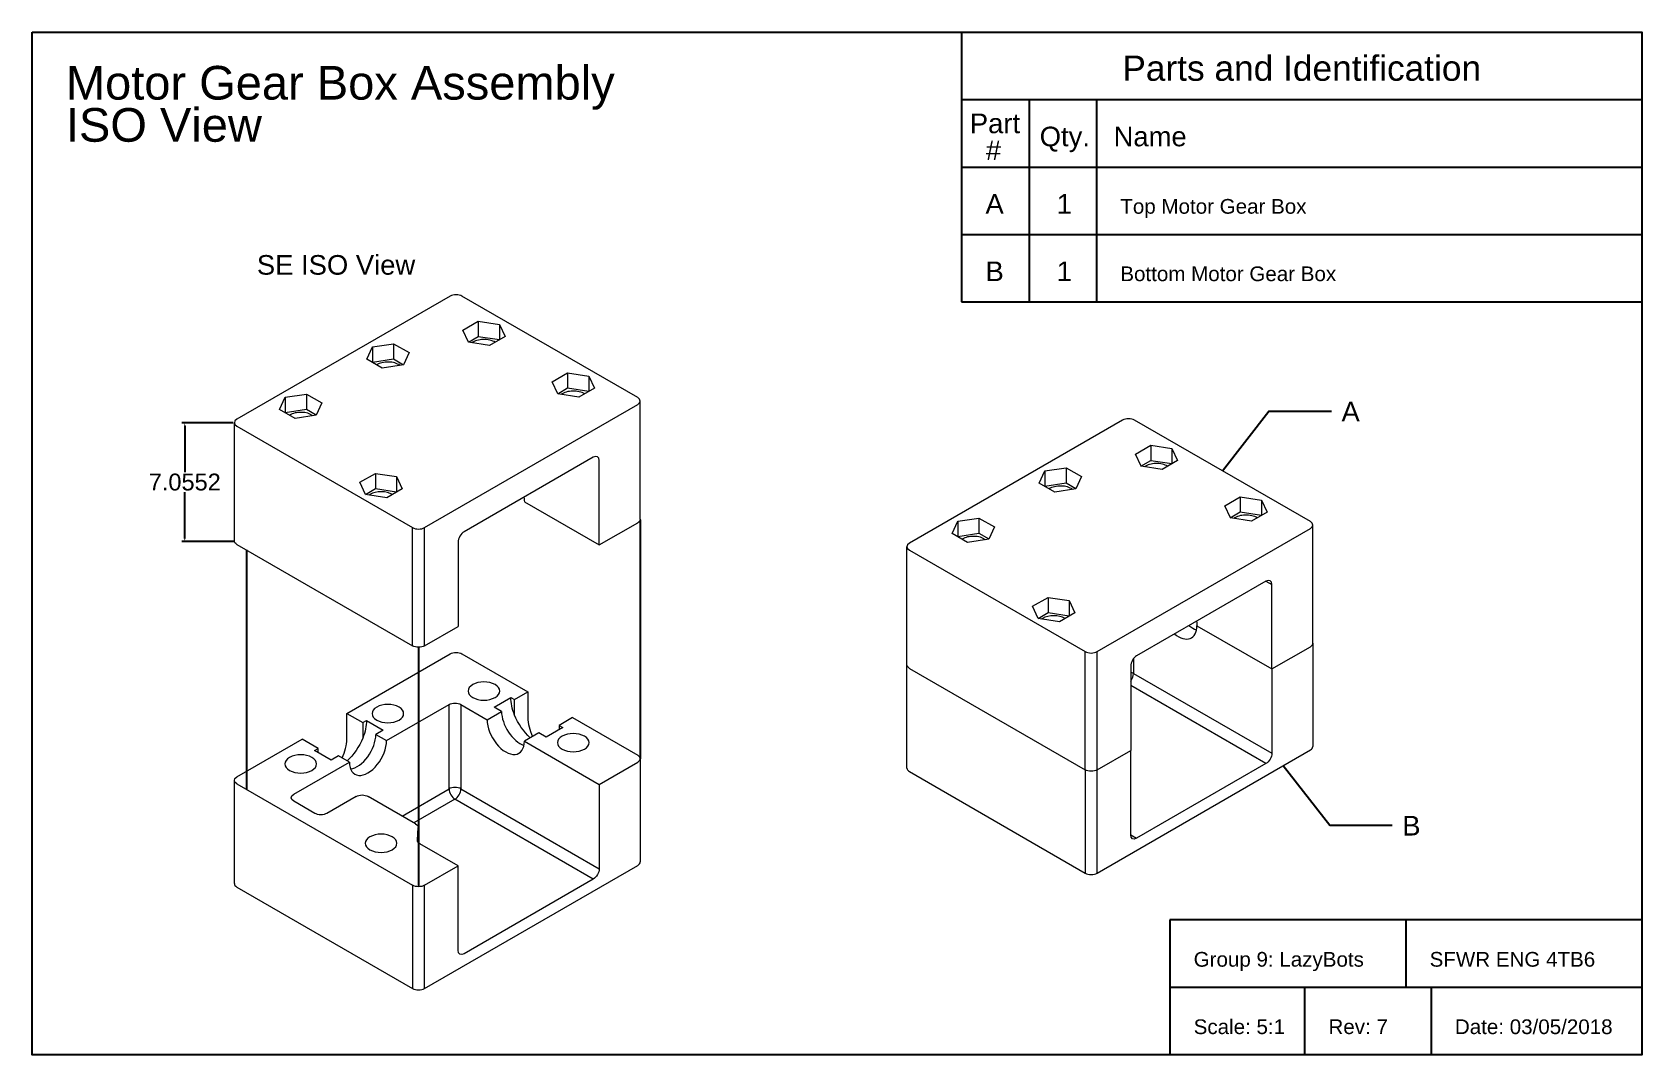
# Model space of a CAD drawing. Header units: inches. Extents: x 0 to 1256, y -61 to 0.
# Drawn here: x 1055.1 to 1150.6, y -60.7 to 0 of the extents above; entities that cross this region are included whole.
import ezdxf
from ezdxf.enums import TextEntityAlignment as Align

# ---------------------------------------------------------------- set-up
doc = ezdxf.new("R2010")
doc.units = ezdxf.units.IN
doc.header["$LTSCALE"] = 2
doc.header["$MEASUREMENT"] = 0
doc.linetypes.add('ACAD_ISO02W100', pattern=[15, 12, -3])
doc.styles.get("Standard").update_dxf_attribs({"font": 'arial.ttf'})
doc.dimstyles.get("Standard").update_dxf_attribs({"dimtxt": 0.18, "dimasz": 0.18, "dimexe": 0.18, "dimexo": 0.0625, "dimgap": 0.09, "dimtad": 0, "dimtih": 1, "dimtoh": 1, "dimdec": 4, "dimzin": 0, "dimdsep": 46, "dimtxsty": 'Standard', "dimcen": 0.09, "dimadec": 0, "dimazin": 0, "dimtfac": 1, "dimtdec": 4, "dimtofl": 0, "dimtmove": 0, "dimatfit": 3, "dimfxl": 1, "dimtolj": 1, "dimtzin": 0, "dimarcsym": 0})

# ---------------------------------------------------------------- blocks, each defined once
blk = doc.blocks.new('*D42')
at = {"color": 0, "lineweight": -2, "transparency": 16777216}
for p, q in [((1066.984, -23.17), (1063.925, -23.17)), ((1064.105, -23.35), (1064.105, -26.097)), ((1064.105, -30.045), (1064.105, -27.298)), ((1067.051, -30.225), (1063.925, -30.225))]:
    blk.add_line(p, q, dxfattribs=at)
at = {"color": 0, "transparency": 16777216}
for points in [[(1064.075, -23.35), (1064.135, -23.35), (1064.105, -23.17)], [(1064.075, -30.045), (1064.135, -30.045), (1064.105, -30.225)]]:
    blk.add_solid(points, dxfattribs=at)
at = {"layer": 'Defpoints', "color": 0, "transparency": 16777216}
for p in [(1064.105, -23.17), (1067.047, -23.17), (1067.113, -30.225)]:
    blk.add_point(p, dxfattribs=at)
at = {"color": 0, "transparency": 16777216, "insert": (1064.105, -26.698), "char_height": 1, "attachment_point": 5}
blk.add_mtext('\\A1;7.0552', dxfattribs=at)

msp = doc.modelspace()

# ---------------------------------------------------------------- linework, layer by layer
for p, q in [((1110.1998, -4), (1150.55795, -4)), ((1114.1998, -4), (1114.1998, -16)), ((1118.1998, -4), (1118.1998, -16)), ((1110.1998, -8), (1150.55795, -8)), ((1110.1998, -12), (1150.55795, -12)), ((1110.1998, -16), (1150.55795, -16)), ((1150.55261, -52.67723), (1122.55261, -52.67723)), ((1122.55261, -52.67723), (1122.55261, -60.67722)), ((1136.55261, -52.67723), (1136.55261, -56.67723)), ((1150.55261, -56.67723), (1122.55261, -56.67723)), ((1130.5517, -56.67723), (1130.5517, -60.67722)), ((1138.0517, -56.67723), (1138.0517, -60.67722))]:
    msp.add_line(p, q)
at = {"linetype": 'Continuous', "lineweight": 0, "extrusion": (1.25969e-16, 0.816497, 0.57735)}
for p, q in [((1079.84643, -15.66071), (1067.19331, -22.966)), ((1090.98336, -21.68237), (1080.55354, -15.66071)), ((1080.60052, -17.67509), (1081.51907, -17.14476)), ((1081.51907, -17.14476), (1082.77385, -17.33887)), ((1081.51907, -17.14476), (1081.51907, -18.04997)), ((1080.93673, -18.39954), (1080.60052, -17.67509)), ((1080.93184, -18.38901), (1081.51907, -18.04997)), ((1081.51907, -18.04997), (1082.77385, -18.24408)), ((1083.11007, -18.06332), (1082.19151, -18.59365)), ((1082.77385, -17.33887), (1082.77385, -18.24408)), ((1082.77385, -17.33887), (1083.11007, -18.06332)), ((1074.90006, -19.40229), (1075.23627, -18.67784)), ((1075.23627, -18.67784), (1076.49105, -18.48373)), ((1075.23627, -18.67784), (1075.23627, -19.58305)), ((1076.49105, -18.48373), (1077.40961, -19.01406)), ((1076.49105, -18.48373), (1076.49105, -19.38894)), ((1077.40961, -19.01406), (1077.0734, -19.7385)), ((1082.19151, -18.59365), (1080.93673, -18.39954)), ((1082.77385, -18.24408), (1082.77874, -18.25461)), ((1075.81862, -19.93262), (1074.90006, -19.40229)), ((1075.23139, -19.59358), (1075.23627, -19.58305)), ((1075.23627, -19.58305), (1076.49105, -19.38894)), ((1077.0734, -19.7385), (1075.81862, -19.93262)), ((1076.49105, -19.38894), (1077.07828, -19.72797)), ((1085.90373, -20.73689), (1086.82229, -20.20656)), ((1086.23994, -21.46133), (1085.90373, -20.73689)), ((1086.82229, -20.20656), (1088.07706, -20.40067)), ((1086.82229, -20.20656), (1086.82229, -21.11177)), ((1088.07706, -20.40067), (1088.07706, -21.30588)), ((1088.07706, -20.40067), (1088.41328, -21.12512)), ((1069.72873, -22.38795), (1070.06495, -21.66351)), ((1070.06495, -21.66351), (1071.31973, -21.46939)), ((1070.06495, -21.66351), (1070.06495, -22.56871)), ((1071.31973, -21.46939), (1072.23828, -21.99972)), ((1071.31973, -21.46939), (1071.31973, -22.3746)), ((1086.23506, -21.4508), (1086.82229, -21.11177)), ((1087.49472, -21.65545), (1086.23994, -21.46133)), ((1086.82229, -21.11177), (1088.07706, -21.30588)), ((1088.41328, -21.12512), (1087.49472, -21.65545)), ((1088.07706, -21.30588), (1088.08195, -21.31641)), ((1091.12981, -28.90327), (1091.12981, -21.8865)), ((1070.64729, -22.91828), (1069.72873, -22.38795)), ((1070.06006, -22.57925), (1070.06495, -22.56871)), ((1070.06495, -22.56871), (1071.31973, -22.3746)), ((1071.90207, -22.72417), (1070.64729, -22.91828)), ((1071.31973, -22.3746), (1071.90696, -22.71364)), ((1072.23828, -21.99972), (1071.90207, -22.72417)), ((1078.33024, -29.39591), (1090.98336, -22.09062)), ((1067.04686, -30.1869), (1067.04686, -23.17012)), ((1067.19331, -23.37425), (1077.62313, -29.39591)), ((1088.34405, -25.21791), (1080.67621, -29.64494)), ((1088.69761, -30.42708), (1088.69761, -25.42203)), ((1074.50014, -26.70838), (1075.4187, -26.17804)), ((1074.83635, -27.43282), (1074.50014, -26.70838)), ((1075.4187, -26.17804), (1076.67347, -26.37216)), ((1075.4187, -26.17804), (1075.4187, -27.08325)), ((1076.67347, -26.37216), (1076.67347, -27.27737)), ((1076.67347, -26.37216), (1077.00969, -27.0966)), ((1074.83146, -27.42229), (1075.4187, -27.08325)), ((1076.09113, -27.62693), (1074.83635, -27.43282)), ((1075.4187, -27.08325), (1076.67347, -27.27737)), ((1077.00969, -27.0966), (1076.09113, -27.62693)), ((1076.67347, -27.27737), (1076.67836, -27.2879)), ((1084.2542, -27.86167), (1088.69761, -30.42708)), ((1077.62313, -36.41268), (1077.62313, -29.39591)), ((1078.33024, -36.41268), (1078.33024, -29.39591)), ((1088.69761, -30.42708), (1090.98336, -29.1074)), ((1067.19331, -30.39102), (1077.62313, -36.41268)), ((1080.32265, -30.25732), (1080.32265, -35.26236)), ((1078.33024, -36.41268), (1080.32265, -35.26236)), ((1073.72475, -40.41916), (1079.84643, -36.88481)), ((1080.55354, -36.88481), (1084.4621, -39.14142)), ((1083.67314, -39.59692), (1084.4621, -39.14142)), ((1084.4621, -39.14142), (1084.4621, -40.67235)), ((1076.08152, -42.03501), (1079.78487, -39.89688)), ((1079.78487, -44.90192), (1079.78487, -39.89688)), ((1080.49198, -39.89688), (1082.04449, -40.79322)), ((1080.49198, -39.89688), (1080.49198, -44.90192)), ((1082.45853, -40.04386), (1083.4529, -39.46976)), ((1082.90047, -40.29902), (1082.45853, -40.04386)), ((1083.4529, -39.46976), (1083.67314, -39.59692)), ((1083.67314, -40.51562), (1083.67314, -39.59692)), ((1073.72475, -40.41916), (1074.66659, -40.96294)), ((1073.72475, -41.95009), (1073.72475, -40.41916)), ((1074.66659, -40.96294), (1074.88756, -40.83536)), ((1074.66659, -40.96294), (1074.66659, -41.88303)), ((1074.88756, -40.83536), (1075.88193, -41.40946)), ((1082.04449, -40.79322), (1082.90047, -40.29902)), ((1087.11375, -40.67235), (1086.32479, -41.12785)), ((1087.11375, -40.67235), (1090.98336, -42.90647)), ((1067.19331, -44.19009), (1071.0731, -41.95009)), ((1072.01494, -42.49387), (1071.0731, -41.95009)), ((1075.88193, -41.40946), (1075.43999, -41.66462)), ((1075.43999, -41.66462), (1076.08152, -42.03501)), ((1085.11018, -41.57479), (1084.2542, -42.06899)), ((1085.55212, -41.82995), (1085.11018, -41.57479)), ((1086.54649, -41.25585), (1085.55212, -41.82995)), ((1086.32479, -41.12785), (1086.54649, -41.25585)), ((1086.32479, -41.12785), (1086.32479, -41.38384)), ((1071.79397, -42.62145), (1072.01494, -42.49387)), ((1072.78834, -43.19555), (1071.79397, -42.62145)), ((1072.01494, -42.74903), (1072.01494, -42.49387)), ((1073.23028, -42.94039), (1072.78834, -43.19555)), ((1073.87182, -43.31078), (1073.23028, -42.94039)), ((1084.2542, -42.06899), (1088.69761, -44.6344)), ((1070.56933, -45.21747), (1073.87182, -43.31078)), ((1088.69761, -44.6344), (1090.98336, -43.31472)), ((1091.12981, -43.11059), (1091.12981, -49.23431)), ((1067.04686, -50.51794), (1067.04686, -44.39422)), ((1067.19331, -44.59834), (1077.62313, -50.62)), ((1088.69761, -44.6344), (1088.69761, -49.63944)), ((1071.82305, -46.34956), (1070.56933, -45.62572)), ((1074.27087, -45.34456), (1072.53016, -46.34956)), ((1077.80444, -46.97642), (1074.97798, -45.34456)), ((1076.99809, -46.51087), (1079.78487, -44.90192)), ((1080.13843, -45.51429), (1077.7052, -46.91912)), ((1088.34405, -50.25181), (1080.13843, -45.51429)), ((1080.49198, -44.90192), (1088.69761, -49.63944)), ((1077.90565, -47.94455), (1077.95059, -47.19047)), ((1077.95059, -47.19047), (1077.95059, -48.07446)), ((1077.95088, -48.07483), (1077.95088, -47.18054)), ((1077.90565, -47.94455), (1077.90565, -47.9644)), ((1080.32265, -49.46968), (1078.0518, -48.1586)), ((1078.33024, -56.74372), (1090.98336, -49.43844)), ((1078.33024, -50.62), (1080.32265, -49.46968)), ((1080.32265, -54.47472), (1080.32265, -49.46968)), ((1088.34405, -50.25181), (1080.67621, -54.67885)), ((1067.19331, -50.72206), (1077.62313, -56.74372)), ((1077.62313, -50.62), (1077.62313, -56.74372)), ((1078.33024, -56.74372), (1078.33024, -50.62))]:
    msp.add_line(p, q, dxfattribs=at)
at = {"linetype": 'Continuous', "lineweight": 0, "extrusion": (-7.40149e-17, 0.816497, 0.57735)}
for p, q in [((1119.75365, -23.01765), (1107.10053, -30.32293)), ((1130.89059, -29.03931), (1120.46076, -23.01765)), ((1120.50774, -25.03203), (1121.4263, -24.5017)), ((1121.4263, -24.5017), (1122.68107, -24.69581)), ((1121.4263, -24.5017), (1121.4263, -25.4069)), ((1122.68107, -24.69581), (1122.68107, -25.60102)), ((1122.68107, -24.69581), (1123.01729, -25.42025)), ((1120.84395, -25.75647), (1120.50774, -25.03203)), ((1120.83907, -25.74594), (1121.4263, -25.4069)), ((1122.09873, -25.95058), (1120.84395, -25.75647)), ((1121.4263, -25.4069), (1122.68107, -25.60102)), ((1123.01729, -25.42025), (1122.09873, -25.95058)), ((1122.68107, -25.60102), (1122.68596, -25.61155)), ((1114.80728, -26.75922), (1115.1435, -26.03478)), ((1115.1435, -26.03478), (1116.39827, -25.84066)), ((1115.1435, -26.03478), (1115.1435, -26.93998)), ((1116.39827, -25.84066), (1117.31683, -26.37099)), ((1116.39827, -25.84066), (1116.39827, -26.74587)), ((1117.31683, -26.37099), (1116.98062, -27.09544)), ((1115.72584, -27.28955), (1114.80728, -26.75922)), ((1115.13861, -26.95051), (1115.1435, -26.93998)), ((1115.1435, -26.93998), (1116.39827, -26.74587)), ((1116.98062, -27.09544), (1115.72584, -27.28955)), ((1116.39827, -26.74587), (1116.98551, -27.08491)), ((1125.81095, -28.09382), (1126.72951, -27.56349)), ((1126.72951, -27.56349), (1127.98429, -27.75761)), ((1126.72951, -27.56349), (1126.72951, -28.4687)), ((1126.14717, -28.81827), (1125.81095, -28.09382)), ((1126.14228, -28.80774), (1126.72951, -28.4687)), ((1126.72951, -28.4687), (1127.98429, -28.66281)), ((1128.3205, -28.48205), (1127.40194, -29.01238)), ((1127.98429, -27.75761), (1127.98429, -28.66281)), ((1127.98429, -27.75761), (1128.3205, -28.48205)), ((1109.63596, -29.74489), (1109.97217, -29.02044)), ((1109.97217, -29.02044), (1111.22695, -28.82633)), ((1109.97217, -29.02044), (1109.97217, -29.92565)), ((1111.22695, -28.82633), (1112.14551, -29.35666)), ((1111.22695, -28.82633), (1111.22695, -29.73154)), ((1112.14551, -29.35666), (1111.80929, -30.08111)), ((1118.23746, -36.75284), (1130.89059, -29.44756)), ((1127.40194, -29.01238), (1126.14717, -28.81827)), ((1127.98429, -28.66281), (1127.98917, -28.67334)), ((1131.03703, -36.26021), (1131.03703, -29.24343)), ((1106.95408, -37.54383), (1106.95408, -30.52706)), ((1110.55452, -30.27522), (1109.63596, -29.74489)), ((1109.96728, -29.93618), (1109.97217, -29.92565)), ((1109.97217, -29.92565), (1111.22695, -29.73154)), ((1111.80929, -30.08111), (1110.55452, -30.27522)), ((1111.22695, -29.73154), (1111.81418, -30.07057)), ((1107.10053, -30.73118), (1117.53035, -36.75284)), ((1128.25128, -32.57484), (1120.58343, -37.00188)), ((1128.25128, -32.57484), (1128.60483, -32.77897)), ((1128.60483, -37.78401), (1128.60483, -32.77897)), ((1114.40736, -34.06531), (1115.32592, -33.53498)), ((1114.74357, -34.78976), (1114.40736, -34.06531)), ((1115.32592, -33.53498), (1116.5807, -33.72909)), ((1115.32592, -33.53498), (1115.32592, -34.44019)), ((1116.5807, -33.72909), (1116.5807, -34.6343)), ((1116.5807, -33.72909), (1116.91691, -34.45354)), ((1114.73869, -34.77923), (1115.32592, -34.44019)), ((1115.99835, -34.98387), (1114.74357, -34.78976)), ((1115.32592, -34.44019), (1116.5807, -34.6343)), ((1116.91691, -34.45354), (1115.99835, -34.98387)), ((1116.5807, -34.6343), (1116.58558, -34.64483)), ((1124.16142, -35.21861), (1128.60483, -37.78401)), ((1124.16142, -35.21861), (1128.60483, -37.78401)), ((1131.03703, -36.26021), (1131.03703, -42.38393)), ((1117.53035, -43.76962), (1117.53035, -36.75284)), ((1118.23746, -43.76962), (1118.23746, -36.75284)), ((1120.3992, -37.16805), (1120.3992, -38.05153)), ((1128.60483, -37.78401), (1130.89059, -36.46433)), ((1128.60483, -37.78401), (1130.89059, -36.46433)), ((1106.95408, -43.66755), (1106.95408, -37.54383)), ((1107.10053, -37.74795), (1117.53035, -43.76962)), ((1107.10053, -37.74795), (1117.53035, -43.76962)), ((1120.22988, -37.61425), (1120.22988, -42.61929)), ((1120.3992, -38.05153), (1128.60483, -42.78906)), ((1128.60483, -37.78401), (1128.60483, -42.78906)), ((1128.25128, -43.40143), (1120.22988, -38.77027)), ((1118.23746, -49.89334), (1130.89059, -42.58805)), ((1118.23746, -43.76962), (1120.22988, -42.61929)), ((1118.23746, -43.76962), (1120.22988, -42.61929)), ((1120.22988, -47.62434), (1120.22988, -42.61929)), ((1107.10053, -43.87168), (1117.53035, -49.89334)), ((1117.53035, -43.76962), (1117.53035, -49.89334)), ((1118.23746, -49.89334), (1118.23746, -43.76962)), ((1128.25128, -43.40143), (1120.58343, -47.82846)), ((1120.22988, -47.62434), (1120.58343, -47.82846))]:
    msp.add_line(p, q, dxfattribs=at)
at = {"linetype": 'ACAD_ISO02W100'}
for p, q in [((1091.12513, -28.94268), (1091.12916, -43.12529)), ((1067.76508, -30.72113), (1067.76508, -44.92845)), ((1077.97668, -36.49723), (1077.97668, -50.70455))]:
    msp.add_line(p, q, dxfattribs=at)
msp.add_lwpolyline([(1055.0517, 0), (1150.55795, 0), (1150.55795, -60.67722), (1055.0517, -60.67722)], close=True)
for points in [[(1110.1998, 0), (1110.1998, -16)], [(1125.67567, -26.02848), (1128.43657, -22.48784), (1132.14228, -22.48784)], [(1129.27986, -43.51801), (1132.04076, -47.05864), (1135.74647, -47.05864)]]:
    msp.add_lwpolyline(points)
at = {"linetype": 'Continuous', "lineweight": 0}
for centre, major_axis, start_param, end_param in [((1080.19999, -15.86484), (-0.5, 0), -2.35619449, -0.78539816), ((1081.85529, -18.77441), (-0.9375, 0), -2.37363848, -0.69018315), ((1076.15484, -20.11338), (-0.9375, 0), -2.45140951, -0.76795417), ((1087.1585, -21.83621), (-0.9375, 0), -2.37363848, -0.69018315), ((1090.62981, -21.8865), (0.5, 0), -0.78539816, 0.78539816), ((1070.98351, -23.09905), (-0.9375, 0), -0.78539816, -0.76795417), ((1070.98351, -23.09905), (-0.9375, 0), -2.45140951, -0.78539816), ((1067.54686, -23.17012), (-0.5, 0), -0.78539816, 0.78539816), ((1120.10721, -23.22177), (-0.5, 0), -2.35619449, -0.78539816), ((1088.34405, -25.62616), (0.25, 0.43301), -0.78539816, 0.78539816), ((1121.76251, -26.13135), (-0.9375, 0), -2.37363848, -0.69018315), ((1075.75491, -27.8077), (-0.9375, 0), -0.78539816, -0.69018315), ((1075.75491, -27.8077), (-0.9375, 0), -2.37363848, -0.78539816), ((1116.06206, -27.47031), (-0.9375, 0), -2.45140951, -0.76795417), ((1127.06573, -29.19315), (-0.9375, 0), -2.37363848, -0.69018315), ((1077.97668, -29.19178), (0.5, 0), -2.35619449, -0.78539816), ((1130.53703, -29.24343), (0.5, 0), -0.78539816, 0.78539816), ((1080.67621, -30.05319), (-0.25, -0.43301), -2.35619449, -0.78539816), ((1107.45408, -30.52706), (-0.5, 0), -0.78539816, 0.78539816), ((1110.89073, -30.45598), (-0.9375, 0), -0.78539816, -0.76795417), ((1110.89073, -30.45598), (-0.9375, 0), -2.45140951, -0.78539816), ((1128.25128, -32.98309), (0.25, 0.43301), -0.78539816, 0.78539816), ((1115.66213, -35.16463), (-0.9375, 0), -0.78539816, -0.69018315), ((1115.66213, -35.16463), (-0.9375, 0), -2.37363848, -0.78539816), ((1123.05656, -34.58084), (0.78125, -1.35316), -0.98786501, 0.78549176), ((1123.91254, -34.08664), (0.78125, -1.35316), -0.98786501, -0.5797656), ((1117.88391, -36.54872), (0.5, 0), -2.35619449, -0.78539816), ((1120.58343, -37.41013), (-0.25, -0.43301), -2.35619449, -0.78539816), ((1120.04565, -38.25566), (0.5, 0), 0.78539816, 1.19344789), ((1120.04565, -38.25566), (-0.25, -0.43301), 1.33350994, 2.35619449), ((1083.14934, -41.43122), (0.78125, -1.35316), -2.35628809, 0.78549176), ((1084.00532, -40.93702), (0.78125, -1.35316), -2.35628809, -0.5797656), ((1085.78793, -41.43781), (0.9375, -1.6238), -2.35619449, -1.6885333), ((1072.39892, -42.71556), (0.9375, 1.6238), -1.4526708, -0.78539816), ((1074.33514, -42.30262), (0.78125, 1.35316), -2.71850222, -0.78530456), ((1074.97667, -42.67301), (-0.78125, -1.35316), -0.78549176, 2.35628809), ((1130.53703, -42.38393), (0.5, 0), -0.78539816, 0), ((1107.45408, -43.66755), (-0.5, 0), 0, 0.78539816), ((1080.13843, -45.10604), (0.5, 0), 0.78539816, 2.35619449), ((1080.13843, -45.10604), (-0.25, 0.43301), 0.78539816, 2.35619449), ((1080.13843, -45.10604), (-0.25, -0.43301), 0.78539816, 2.35619449), ((1090.62981, -49.23431), (0.5, 0), -0.78539816, 0), ((1067.54686, -50.51794), (-0.5, 0), 0, 0.78539816), ((1117.88391, -49.68921), (0.5, 0), -2.35619449, -0.78539816), ((1077.97668, -56.5396), (0.5, 0), -2.35619449, -0.78539816)]:
    msp.add_ellipse(centre, major_axis=major_axis, ratio=0.57735027, start_param=start_param, end_param=end_param, dxfattribs=at)
at = {"linetype": 'Continuous', "lineweight": 0, "extrusion": (1.28198e-16, 5.55112e-17, -1)}
msp.add_ellipse((1083.14934, -27.22366), major_axis=(0.78125, -1.35316), ratio=0.57735027, start_param=-0.98770645, end_param=-0.78530456, dxfattribs=at)
at = {"linetype": 'Continuous', "lineweight": 0, "extrusion": (7.83087e-17, 1.11022e-16, -1)}
msp.add_ellipse((1090.62981, -28.90327), major_axis=(0.5, 0), ratio=0.57735027, start_param=0, end_param=0.78539816, dxfattribs=at)
at = {"linetype": 'Continuous', "lineweight": 0, "extrusion": (1.65999e-17, -1.11022e-16, -1)}
msp.add_ellipse((1067.54686, -30.1869), major_axis=(-0.5, 0), ratio=0.57735027, start_param=-0.78539816, end_param=0, dxfattribs=at)
at = {"linetype": 'Continuous', "lineweight": 0, "extrusion": (1.00442e-16, 1.03585e-16, -1)}
msp.add_ellipse((1123.05656, -34.5806), major_axis=(0.78125, -1.35316), ratio=0.57735027, start_param=-0.98770645, end_param=-0.78530456, dxfattribs=at)
at = {"linetype": 'Continuous', "lineweight": 0, "extrusion": (1.1069e-16, 1.11022e-16, -1)}
msp.add_ellipse((1130.53703, -36.26021), major_axis=(0.5, 0), ratio=0.57735027, start_param=0, end_param=0.78539816, dxfattribs=at)
at = {"linetype": 'Continuous', "lineweight": 0, "extrusion": (1.01438e-16, 3.33067e-16, -1)}
msp.add_ellipse((1130.53703, -36.26021), major_axis=(0.5, 0), ratio=0.57735027, start_param=0, end_param=0.78539816, dxfattribs=at)
at = {"linetype": 'Continuous', "lineweight": 0, "extrusion": (1.08385e-16, 5.55112e-17, -1)}
msp.add_ellipse((1077.97668, -36.20856), major_axis=(-0.5, 0), ratio=0.57735027, start_param=-2.35619449, end_param=-0.78539816, dxfattribs=at)
at = {"linetype": 'Continuous', "lineweight": 0, "extrusion": (-1.18003e-17, 1.66533e-16, -1)}
msp.add_ellipse((1080.19999, -37.08893), major_axis=(0.5, 0), ratio=0.57735027, start_param=-2.35619449, end_param=-0.78539816, dxfattribs=at)
at = {"linetype": 'Continuous', "lineweight": 0, "extrusion": (1.0301e-16, 1.66533e-16, -1)}
msp.add_ellipse((1107.45408, -37.54383), major_axis=(-0.5, 0), ratio=0.57735027, start_param=-0.78539816, end_param=0, dxfattribs=at)
at = {"linetype": 'Continuous', "lineweight": 0, "extrusion": (1.0301e-16, 5.55112e-17, -1)}
msp.add_ellipse((1107.45408, -37.54383), major_axis=(-0.5, 0), ratio=0.57735027, start_param=-0.78539816, end_param=0, dxfattribs=at)
at = {"linetype": 'Continuous', "lineweight": 0, "extrusion": (7.95816e-17, -8.51762e-30, -1)}
for centre in [(1081.85529, -39.0933), (1076.15484, -40.43227), (1087.1585, -42.1551), (1070.98351, -43.41793), (1075.75491, -48.12658)]:
    msp.add_ellipse(centre, major_axis=(0.9375, 0), ratio=0.57735027, start_param=-5.49778714, end_param=0.78539816, dxfattribs=at)
at = {"linetype": 'Continuous', "lineweight": 0, "extrusion": (-1.18003e-17, 5.55112e-17, -1)}
msp.add_ellipse((1080.13843, -40.101), major_axis=(0.5, 0), ratio=0.57735027, start_param=-2.35619449, end_param=-0.78539816, dxfattribs=at)
at = {"linetype": 'Continuous', "lineweight": 0, "extrusion": (-3.63432e-17, -1.03585e-16, -1)}
msp.add_ellipse((1084.99969, -40.36292), major_axis=(-1.09375, 1.89443), ratio=0.57735027, start_param=-1.32558869, end_param=-0.78533131, dxfattribs=at)
at = {"linetype": 'Continuous', "lineweight": 0, "extrusion": (1.7999e-16, -2.13149e-17, -1)}
msp.add_ellipse((1073.34077, -41.72853), major_axis=(-1.09375, -1.89443), ratio=0.57735027, start_param=-2.35626135, end_param=-1.81509521, dxfattribs=at)
at = {"linetype": 'Continuous', "lineweight": 0, "extrusion": (5.9805e-17, -4.80741e-17, -1)}
msp.add_ellipse((1084.99969, -40.36292), major_axis=(-1.09375, 1.89443), ratio=0.57735027, start_param=-2.1002121, end_param=-1.32558869, dxfattribs=at)
at = {"linetype": 'Continuous', "lineweight": 0, "extrusion": (-1.97432e-17, -3.41963e-17, -1)}
msp.add_ellipse((1073.34077, -41.72853), major_axis=(-1.09375, -1.89443), ratio=0.57735027, start_param=-1.81509521, end_param=-1.04138055, dxfattribs=at)
at = {"linetype": 'Continuous', "lineweight": 0, "extrusion": (4.74988e-17, 5.55112e-17, -1)}
msp.add_ellipse((1090.62981, -43.11059), major_axis=(0.5, 0), ratio=0.57735027, start_param=-0.78539816, end_param=0.78539816, dxfattribs=at)
at = {"linetype": 'Continuous', "lineweight": 0, "extrusion": (2.07746e-16, 2.67592e-17, -1)}
msp.add_ellipse((1128.25128, -42.99318), major_axis=(-0.25, -0.43301), ratio=0.57735027, start_param=-2.35619449, end_param=-0.78539816, dxfattribs=at)
at = {"linetype": 'Continuous', "lineweight": 0, "extrusion": (1.03803e-16, 1.66533e-16, -1)}
msp.add_ellipse((1117.88391, -43.56549), major_axis=(-0.5, 0), ratio=0.57735027, start_param=-2.35619449, end_param=-0.78539816, dxfattribs=at)
at = {"linetype": 'Continuous', "lineweight": 0, "extrusion": (1.28416e-16, 2.22045e-16, -1)}
msp.add_ellipse((1117.88391, -43.56549), major_axis=(-0.5, 0), ratio=0.57735027, start_param=-2.35619449, end_param=-0.78539816, dxfattribs=at)
at = {"linetype": 'Continuous', "lineweight": 0, "extrusion": (1.27622e-16, 5.55112e-17, -1)}
msp.add_ellipse((1067.54686, -44.39422), major_axis=(-0.5, 0), ratio=0.57735027, start_param=-0.78539816, end_param=0.78539816, dxfattribs=at)
at = {"linetype": 'Continuous', "lineweight": 0, "extrusion": (-4.34926e-17, 1.72979e-32, -1)}
msp.add_ellipse((1070.92288, -45.4216), major_axis=(-0.5, 0), ratio=0.57735027, start_param=-0.78539816, end_param=0.78539816, dxfattribs=at)
at = {"linetype": 'Continuous', "lineweight": 0, "extrusion": (1.32997e-16, 1.66533e-16, -1)}
msp.add_ellipse((1074.62442, -45.54868), major_axis=(0.5, 0), ratio=0.57735027, start_param=-2.35619449, end_param=-0.78539816, dxfattribs=at)
at = {"linetype": 'Continuous', "lineweight": 0, "extrusion": (8.37726e-17, 5.55112e-17, -1)}
msp.add_ellipse((1072.1766, -46.14543), major_axis=(-0.5, 0), ratio=0.57735027, start_param=-2.35619449, end_param=-0.78539816, dxfattribs=at)
at = {"linetype": 'Continuous', "lineweight": 0, "extrusion": (7.21111e-17, 5.55112e-17, -1)}
for centre, major_axis in [((1077.45088, -47.18054), (0.5, 0)), ((1078.40535, -47.95448), (-0.5, 0))]:
    msp.add_ellipse(centre, major_axis=major_axis, ratio=0.57735027, start_param=-0.78539816, end_param=0.03439316, dxfattribs=at)
at = {"linetype": 'Continuous', "lineweight": 0, "extrusion": (9.49976e-17, 2.20052e-16, -1)}
msp.add_ellipse((1120.58343, -47.42021), major_axis=(-0.25, -0.43301), ratio=0.57735027, start_param=-0.78539816, end_param=0.78539816, dxfattribs=at)
at = {"linetype": 'Continuous', "lineweight": 0, "extrusion": (3.57679e-17, 6.19519e-17, -1)}
msp.add_ellipse((1088.34405, -49.84357), major_axis=(-0.25, -0.43301), ratio=0.57735027, start_param=-2.35619449, end_param=-0.78539816, dxfattribs=at)
at = {"linetype": 'Continuous', "lineweight": 0, "extrusion": (-2.72497e-17, 1.11022e-16, -1)}
msp.add_ellipse((1077.97668, -50.41588), major_axis=(-0.5, 0), ratio=0.57735027, start_param=-2.35619449, end_param=-0.78539816, dxfattribs=at)
at = {"linetype": 'Continuous', "lineweight": 0, "extrusion": (1.07879e-16, 2.03185e-17, -1)}
msp.add_ellipse((1080.67621, -54.2706), major_axis=(-0.25, -0.43301), ratio=0.57735027, start_param=-0.78539816, end_param=0.78539816, dxfattribs=at)

# ---------------------------------------------------------------- texts
for s, height, p in [('Motor Gear Box Assembly', 1.9975839, (1057.0517, -4)), ('ISO View', 1.997584, (1057.0517, -6.5)), ('Part', 1.163935, (1110.68622, -5.99162)), ('Qty.', 1.163935, (1114.83239, -6.77084)), ('Name', 1.163935, (1119.21752, -6.77084)), ('#', 1.16393, (1111.63181, -7.59185)), ('A', 1.16393, (1111.61538, -10.77084)), ('1', 1.16393, (1115.83613, -10.77084)), ('Top Motor Gear Box', 0.8729512, (1119.61538, -10.77084)), ('SE ISO View', 1.163935, (1068.38277, -14.38945)), ('B', 1.16393, (1111.61538, -14.77084)), ('1', 1.16393, (1115.83613, -14.77084)), ('Bottom Motor Gear Box', 0.8729512, (1119.61538, -14.77084)), ('A', 1.16393, (1132.73993, -23.09382)), ('B', 1.16393, (1136.34411, -47.66462)), ('Group 9: LazyBots', 0.8729512, (1123.96819, -55.44807)), ('SFWR ENG 4TB6', 0.8729512, (1137.96819, -55.44807)), ('Scale: 5:1', 0.872951, (1123.96819, -59.44807)), ('Rev: 7', 0.872951, (1131.96728, -59.44807)), ('Date: 03/05/2018', 0.8729512, (1139.46728, -59.44807))]:
    msp.add_text(s, height=height).set_placement(p)
msp.add_text('Parts and Identification', height=1.4981879).set_placement((1130.37888, -3.33288), align=Align.BOTTOM_CENTER)

# ---------------------------------------------------------------- dimensions: what is measured, and where the dimension line sits
dim = msp.add_linear_dim(base=(1064.10471, -23.17012), p1=(1067.11336, -30.22529), p2=(1067.04686, -23.17012), angle=90, dimstyle='Standard', override={"dimtxt": 1})
dim.commit()
dim.dimension.update_dxf_attribs({"geometry": '*D42', "text_midpoint": (1064.10471, -26.6977)})

doc.saveas('drawing.dxf')
